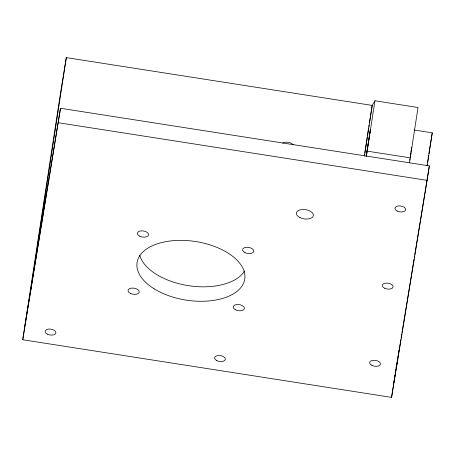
<?xml version="1.0" encoding="UTF-8"?>
<svg xmlns="http://www.w3.org/2000/svg" width="455" height="455" viewBox="0 0 455 455"><rect width="100%" height="100%" fill="white"/><g stroke="black" fill="none" stroke-linecap="round" stroke-linejoin="round"><path stroke-width="0.68" d="M411.621 148.245L411.724 147.5L411.536 148.597M411.474 149.263L411.098 151.714M24.962 325.291L60.504 108.267L429.327 165.899L427.108 180.356L391.573 397.38L22.75 339.748L60.703 91.842L66.305 57.62L372.224 105.418L374.937 100.782L418.02 107.511L409.506 162.782M30.57 291.069L66.305 57.62M22.75 339.748L60.504 108.267M364.301 155.951L364.512 154.546M364.728 153.142L366.338 142.631M366.554 141.226L367.196 137.023M367.412 135.618L368.59 127.906M368.806 126.507L369.022 125.102M364.495 155.894L372.224 105.418L369.341 122.998M366.138 156.27L370.381 129.567L366.355 155.872M366.423 156.054L374.937 100.782M391.573 397.38L393.683 383.605M394.536 378.008L393.785 382.917L400.895 339.515M394.752 376.609L394.968 375.204M395.179 373.805L395.395 372.4M395.611 371.001L395.827 369.596M396.038 368.197L396.254 366.793M427.057 165.597L427.273 164.192M427.484 162.793L428.667 155.081M428.883 153.676L432.25 132.832L414.078 129.988M396.51 366.275L397.26 361.367M397.477 359.968L397.693 358.563M397.909 357.164L398.119 355.759M398.335 354.36L398.552 352.955M398.768 351.556L398.978 350.151M427.205 165.779L432.25 132.832M410.291 156.497L410.473 155.32M410.922 152.84L410.194 157.504M410.655 154.131L410.842 152.937M411.11 151.248L411.348 149.763M409.767 160.149L409.955 158.983M401.122 338.116L401.35 336.711M401.583 335.312L401.81 333.913M402.038 332.514L414.078 259.009M414.306 257.604L414.533 256.205M414.767 254.806L417.286 239.404M417.519 238.005L429.327 165.899M367.225 151.145L410.313 157.879M58.291 122.731L427.108 180.356M282.566 143.086A8.582 7.2 9.3 0 1 293.469 144.787M244.631 270.907A54.469 29.666 8.7 0 1 188.916 285.734A54.469 29.666 8.7 0 1 139.708 255.158M235.576 309.855A5.67 3.088 8.7 0 0 244.409 308.53A5.67 3.088 8.7 0 0 236.441 304.577A5.67 3.088 8.7 0 0 235.576 309.855M130.403 293.424A5.67 3.088 8.7 0 0 139.236 292.099A5.67 3.088 8.7 0 0 131.268 288.146A5.67 3.088 8.7 0 0 130.403 293.424M154.342 288.936A54.469 29.666 8.7 0 0 243.641 282.987A54.469 29.666 8.7 0 0 174.743 240.564A54.469 29.666 8.7 0 0 154.342 288.936M47.411 334.186A5.449 2.969 8.7 0 0 55.908 332.912A5.449 2.969 8.7 0 0 48.241 329.113A5.449 2.969 8.7 0 0 47.411 334.186M244.944 252.639A5.67 3.088 8.7 0 0 253.782 251.314A5.67 3.088 8.7 0 0 245.808 247.361A5.67 3.088 8.7 0 0 244.944 252.639M216.887 360.667A5.449 2.969 8.7 0 0 225.384 359.393A5.449 2.969 8.7 0 0 217.718 355.594A5.449 2.969 8.7 0 0 216.887 360.667M299.999 217.615A8.582 4.675 8.7 0 0 313.376 215.607A8.582 4.675 8.7 0 0 301.307 209.618A8.582 4.675 8.7 0 0 299.999 217.615M139.776 236.208A5.67 3.088 8.7 0 0 148.609 234.882A5.67 3.088 8.7 0 0 140.641 230.93A5.67 3.088 8.7 0 0 139.776 236.208M371.951 365.422A5.449 2.969 8.7 0 0 380.443 364.148A5.449 2.969 8.7 0 0 372.781 360.349A5.449 2.969 8.7 0 0 371.951 365.422M384.589 288.231A5.449 2.969 8.7 0 0 393.086 286.957A5.449 2.969 8.7 0 0 385.419 283.158A5.449 2.969 8.7 0 0 384.589 288.231M397.232 211.035A5.449 2.969 8.7 0 0 405.724 209.761A5.449 2.969 8.7 0 0 398.062 205.961A5.449 2.969 8.7 0 0 397.232 211.035"/></g></svg>
